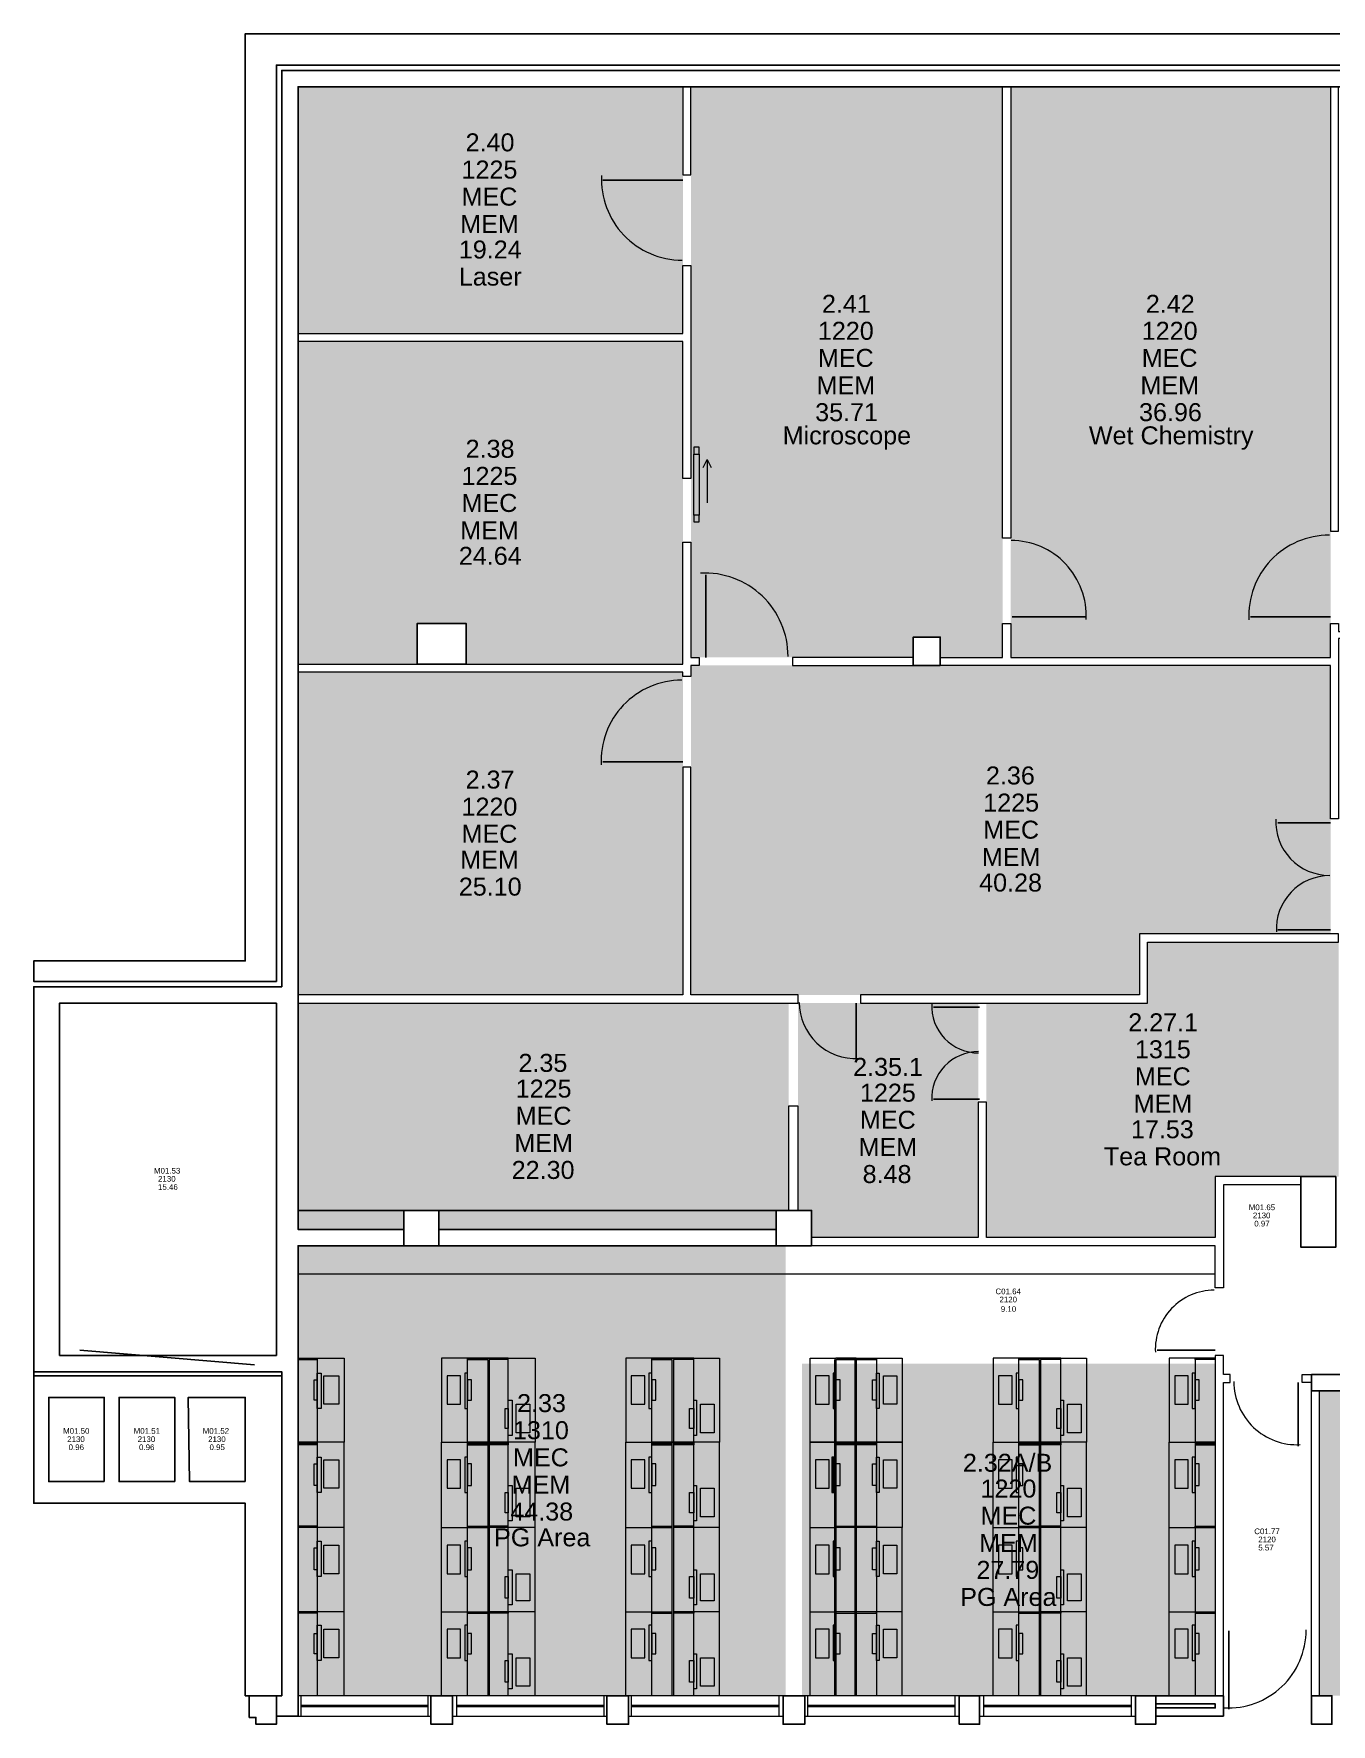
# Model space of a CAD drawing. Header units: millimetres. Extents: x -59 to 47, y 152 to 919.
# Drawn here: x -46.71 to -27.99, y 173.3 to 197.7 of the extents above; entities that cross this region are included whole.
import ezdxf

# ---------------------------------------------------------------- set-up
doc = ezdxf.new("R2010")
doc.units = ezdxf.units.MM
for name, color, linetype in [('PDF_014401$DR', 7, 'Continuous'), ('PDF_014401$FT-FIXFIT', 7, 'Continuous'), ('PDF_014401$WA', 7, 'Continuous'), ('PDF_014401$WA-COL', 7, 'Continuous'), ('PDF_014401$WA-EXT', 7, 'Continuous'), ('PDF_014401$WN', 7, 'Continuous'), ('PDF_Text', 7, 'Continuous')]:
    doc.layers.add(name, color=color, linetype=linetype)
doc.layers.add('PDF_014401$HL-TMP', color=7, linetype='Continuous', true_color=0xbfebf9)
doc.styles.add('PDF ArialMT', font='arial.ttf')

msp = doc.modelspace()

# ---------------------------------------------------------------- linework, layer by layer
at = {"layer": 'PDF_014401$DR', "lineweight": 0}
for points in [[(-37.345, 195.583), (-38.499, 195.583), (-37.345, 195.583)], [(-37.189, 190.752), (-37.189, 191.632)], [(-37.111, 191.632), (-37.111, 190.752)], [(-37.052, 191.436), (-36.993, 191.554), (-36.993, 190.928)], [(-36.993, 191.554), (-36.935, 191.436)], [(-37.013, 188.698), (-37.013, 189.891), (-37.013, 188.698)], [(-32.592, 189.285), (-31.517, 189.285), (-32.592, 189.285)], [(-27.996, 189.285), (-29.15, 189.285), (-27.996, 189.285)], [(-37.345, 187.192), (-38.499, 187.192), (-37.345, 187.192)], [(-27.996, 186.312), (-28.759, 186.312), (-27.996, 186.312)], [(-27.996, 184.766), (-28.759, 184.766), (-27.996, 184.766)], [(-34.842, 183.71), (-34.842, 182.908), (-34.842, 183.71)], [(-33.062, 183.652), (-33.727, 183.652), (-33.062, 183.652)], [(-33.062, 182.322), (-33.727, 182.322), (-33.062, 182.322)], [(-29.659, 178.703), (-30.5, 178.703), (-29.659, 178.703)], [(-28.465, 178.234), (-28.465, 177.314), (-28.465, 178.234)], [(-29.463, 174.654), (-29.463, 173.52), (-29.463, 174.654)]]:
    msp.add_lwpolyline(points, dxfattribs=at)
for points in [[(-37.189, 191.73), (-37.189, 191.632), (-37.111, 191.632), (-37.111, 191.73)], [(-37.189, 190.752), (-37.189, 190.654), (-37.111, 190.654), (-37.111, 190.752)]]:
    msp.add_lwpolyline(points, close=True, dxfattribs=at)
for centre, radius, start, end in [((-37.355, 195.593), 1.164, 177.045, 269.9996), ((-32.608, 189.298), 1.086, 357.0447, 90), ((-28.012, 189.298), 1.164, 90, 182.9553), ((-37.029, 188.712), 1.203, 0, 92.9553), ((-37.361, 187.205), 1.164, 90, 182.9553), ((-28.012, 186.325), 0.773, 177.0447, 270), ((-28.006, 184.776), 0.773, 89.9999, 182.9563), ((-34.852, 183.72), 0.812, 179.9997, 272.955), ((-33.078, 183.665), 0.675, 177.0447, 270), ((-33.078, 182.335), 0.675, 90, 182.9553), ((-29.674, 178.716), 0.851, 90, 182.9553), ((-28.481, 178.247), 0.91, 180, 272.9553), ((-29.473, 174.664), 1.125, 267.044, 359.9998)]:
    msp.add_arc(centre, radius, start, end, dxfattribs=at)
at = {"layer": 'PDF_014401$FT-FIXFIT', "lineweight": 0}
for points in [[(-29.659, 179.798), (-42.9, 179.798)], [(-42.9, 178.566), (-42.626, 178.566), (-42.626, 178.586), (-42.235, 178.586), (-42.235, 177.373), (-42.626, 177.373), (-42.626, 177.334), (-42.9, 177.334)], [(-42.9, 178.586), (-42.626, 178.586), (-42.626, 173.715)], [(-40.455, 178.566), (-40.455, 178.586), (-40.827, 178.586), (-40.827, 177.373), (-40.455, 177.373), (-40.455, 177.334), (-40.162, 177.334)], [(-40.455, 173.715), (-40.455, 178.566), (-40.162, 178.566), (-40.162, 173.715)], [(-39.868, 178.566), (-39.868, 178.586), (-39.477, 178.586), (-39.477, 177.373), (-39.868, 177.373), (-40.142, 177.373)], [(-39.868, 173.715), (-39.868, 178.566), (-40.142, 178.566), (-40.142, 173.715)], [(-37.795, 178.566), (-37.795, 178.586), (-38.167, 178.586), (-38.167, 177.373), (-37.795, 177.373), (-37.795, 177.334), (-37.502, 177.334)], [(-37.795, 173.715), (-37.795, 178.566), (-37.502, 178.566), (-37.502, 173.715)], [(-37.189, 178.566), (-37.189, 178.586), (-36.817, 178.586), (-36.817, 177.373), (-37.189, 177.373), (-37.482, 177.373)], [(-37.189, 173.715), (-37.189, 178.566), (-37.482, 178.566), (-37.482, 173.715)], [(-35.155, 178.566), (-35.155, 173.715)], [(-34.842, 178.586), (-35.135, 178.586), (-35.135, 173.715)], [(-35.116, 178.586), (-34.842, 178.586), (-34.548, 178.586), (-34.548, 173.715)], [(-34.861, 178.566), (-34.861, 173.715)], [(-34.842, 178.566), (-34.842, 173.715)], [(-32.495, 178.566), (-32.495, 178.586), (-32.866, 178.586), (-32.866, 177.373), (-32.495, 177.373), (-32.495, 177.334), (-32.201, 177.334)], [(-32.495, 173.715), (-32.495, 178.566), (-32.201, 178.566), (-32.201, 173.715)], [(-31.888, 178.566), (-31.888, 178.586), (-31.517, 178.586), (-31.517, 177.373), (-31.888, 177.373), (-32.182, 177.373)], [(-31.888, 173.715), (-31.888, 178.566), (-32.182, 178.566), (-32.182, 173.715)], [(-29.659, 178.566), (-29.952, 178.566), (-29.952, 178.586), (-30.324, 178.586), (-30.324, 177.373), (-29.952, 177.373), (-29.952, 177.334), (-29.659, 177.334)], [(-29.659, 178.586), (-29.952, 178.586), (-29.952, 173.715)], [(-42.9, 178.097), (-42.9, 173.715), (-42.9, 178.097), (-42.9, 178.331)], [(-42.235, 176.141), (-42.235, 177.373), (-42.626, 177.373), (-42.9, 177.373), (-42.626, 177.373), (-42.626, 177.353), (-42.9, 177.353)], [(-40.827, 176.141), (-40.827, 177.373), (-40.455, 177.373), (-40.162, 177.373)], [(-40.455, 177.373), (-40.455, 177.353), (-40.162, 177.353)], [(-39.477, 176.141), (-39.477, 177.373), (-39.868, 177.373), (-39.868, 177.334), (-40.142, 177.334)], [(-39.868, 177.373), (-39.868, 177.353), (-40.142, 177.353)], [(-38.167, 176.141), (-38.167, 177.373), (-37.795, 177.373), (-37.502, 177.373)], [(-37.795, 177.373), (-37.795, 177.353), (-37.502, 177.353)], [(-36.817, 176.141), (-36.817, 177.373), (-37.189, 177.373), (-37.189, 177.334), (-37.482, 177.334)], [(-37.189, 177.373), (-37.189, 177.353), (-37.482, 177.353)], [(-35.507, 176.141), (-35.507, 177.373), (-35.135, 177.373), (-34.842, 177.373), (-35.135, 177.373), (-35.135, 177.353), (-34.842, 177.353), (-34.548, 177.353), (-34.548, 177.373), (-34.842, 177.373), (-34.548, 177.373), (-34.177, 177.373), (-34.177, 176.141)], [(-32.866, 176.141), (-32.866, 177.373), (-32.495, 177.373), (-32.201, 177.373)], [(-32.495, 177.373), (-32.495, 177.353), (-32.201, 177.353)], [(-31.517, 176.141), (-31.517, 177.373), (-31.888, 177.373), (-31.888, 177.334), (-32.182, 177.334)], [(-31.888, 177.373), (-31.888, 177.353), (-32.182, 177.353)], [(-30.324, 176.141), (-30.324, 177.373), (-29.952, 177.373), (-29.659, 177.373), (-29.952, 177.373), (-29.952, 177.353), (-29.659, 177.353)], [(-42.626, 176.141), (-42.626, 176.16), (-42.9, 176.16)], [(-42.235, 174.928), (-42.235, 176.141), (-42.626, 176.141), (-42.9, 176.141)], [(-40.827, 174.928), (-40.827, 176.141), (-40.455, 176.141), (-40.162, 176.141)], [(-40.455, 176.141), (-40.455, 176.16), (-40.162, 176.16)], [(-39.868, 176.141), (-39.868, 176.16), (-40.142, 176.16)], [(-39.477, 174.928), (-39.477, 176.141), (-39.868, 176.141), (-40.142, 176.141)], [(-38.167, 174.928), (-38.167, 176.141), (-37.795, 176.141), (-37.502, 176.141)], [(-37.795, 176.141), (-37.795, 176.16), (-37.502, 176.16)], [(-37.189, 176.141), (-37.189, 176.16), (-37.482, 176.16)], [(-36.817, 174.928), (-36.817, 176.141), (-37.189, 176.141), (-37.482, 176.141)], [(-35.507, 174.928), (-35.507, 176.141), (-35.135, 176.141)], [(-34.177, 174.928), (-34.177, 176.141), (-34.548, 176.141), (-34.842, 176.141), (-35.135, 176.141), (-35.135, 176.16), (-34.842, 176.16), (-34.548, 176.16), (-34.548, 176.141)], [(-32.866, 174.928), (-32.866, 176.141), (-32.495, 176.141), (-32.201, 176.141)], [(-32.495, 176.141), (-32.495, 176.16), (-32.201, 176.16)], [(-31.888, 176.141), (-31.888, 176.16), (-32.182, 176.16)], [(-31.517, 174.928), (-31.517, 176.141), (-31.888, 176.141), (-32.182, 176.141)], [(-30.324, 174.928), (-30.324, 176.141), (-29.952, 176.141), (-29.659, 176.141)], [(-29.952, 176.141), (-29.952, 176.16), (-29.659, 176.16)], [(-42.235, 173.715), (-42.235, 174.928), (-42.626, 174.928), (-42.9, 174.928)], [(-42.626, 174.928), (-42.626, 174.909), (-42.9, 174.909)], [(-40.827, 173.715), (-40.827, 174.928), (-40.455, 174.928), (-40.162, 174.928)], [(-40.455, 174.928), (-40.455, 174.909), (-40.162, 174.909)], [(-39.477, 173.715), (-39.477, 174.928), (-39.868, 174.928), (-40.142, 174.928)], [(-39.868, 174.928), (-39.868, 174.909), (-40.142, 174.909)], [(-38.167, 173.715), (-38.167, 174.928), (-37.795, 174.928), (-37.502, 174.928)], [(-37.795, 174.928), (-37.795, 174.909), (-37.502, 174.909)], [(-36.817, 173.715), (-36.817, 174.928), (-37.189, 174.928), (-37.482, 174.928)], [(-37.189, 174.928), (-37.189, 174.909), (-37.482, 174.909)], [(-35.507, 173.715), (-35.507, 174.928), (-35.135, 174.928)], [(-34.177, 173.715), (-34.177, 174.928), (-34.548, 174.928), (-34.842, 174.928), (-35.135, 174.928), (-35.135, 174.909), (-34.842, 174.909), (-34.548, 174.909), (-34.548, 174.928)], [(-32.866, 173.715), (-32.866, 174.928), (-32.495, 174.928), (-32.201, 174.928)], [(-32.495, 174.928), (-32.495, 174.909), (-32.201, 174.909)], [(-31.517, 173.715), (-31.517, 174.928), (-31.888, 174.928), (-32.182, 174.928)], [(-31.888, 174.928), (-31.888, 174.909), (-32.182, 174.909)], [(-30.324, 173.715), (-30.324, 174.928), (-29.952, 174.928), (-29.659, 174.928)], [(-29.952, 174.928), (-29.952, 174.909), (-29.659, 174.909)]]:
    msp.add_lwpolyline(points, dxfattribs=at)
for points in [[(-40.142, 178.586), (-40.455, 178.586), (-40.162, 178.586), (-39.868, 178.586)], [(-37.482, 178.586), (-37.795, 178.586), (-37.502, 178.586), (-37.189, 178.586)], [(-34.842, 178.566), (-34.548, 178.566), (-34.548, 178.586), (-34.177, 178.586), (-34.177, 177.373), (-34.548, 177.373), (-34.548, 177.334), (-34.842, 177.334), (-35.135, 177.334), (-35.135, 177.373), (-35.507, 177.373), (-35.507, 178.586), (-35.135, 178.586), (-35.135, 178.566)], [(-32.182, 178.586), (-32.495, 178.586), (-32.201, 178.586), (-31.888, 178.586)], [(-42.626, 177.862), (-42.626, 178.371), (-42.568, 178.371), (-42.568, 177.862)], [(-42.626, 177.862), (-42.626, 178.371), (-42.568, 178.371), (-42.568, 177.862)], [(-42.313, 177.921), (-42.529, 177.921), (-42.529, 178.331), (-42.313, 178.331)], [(-40.749, 177.921), (-40.553, 177.921), (-40.553, 178.331), (-40.749, 178.331)], [(-40.455, 177.862), (-40.455, 178.371), (-40.494, 178.371), (-40.494, 177.862)], [(-40.455, 177.862), (-40.455, 178.371), (-40.494, 178.371), (-40.494, 177.862)], [(-38.089, 177.921), (-37.893, 177.921), (-37.893, 178.331), (-38.089, 178.331)], [(-37.795, 177.862), (-37.795, 178.371), (-37.834, 178.371), (-37.834, 177.862)], [(-37.795, 177.862), (-37.795, 178.371), (-37.834, 178.371), (-37.834, 177.862)], [(-35.429, 177.921), (-35.233, 177.921), (-35.233, 178.331), (-35.429, 178.331)], [(-35.135, 177.862), (-35.135, 178.371), (-35.174, 178.371), (-35.174, 177.862)], [(-35.135, 177.862), (-35.135, 178.371), (-35.174, 178.371), (-35.174, 177.862)], [(-34.548, 177.862), (-34.548, 178.371), (-34.509, 178.371), (-34.509, 177.862)], [(-34.548, 177.862), (-34.548, 178.371), (-34.509, 178.371), (-34.509, 177.862)], [(-34.255, 177.921), (-34.451, 177.921), (-34.451, 178.331), (-34.255, 178.331)], [(-32.788, 177.921), (-32.592, 177.921), (-32.592, 178.331), (-32.788, 178.331)], [(-32.495, 177.862), (-32.495, 178.371), (-32.534, 178.371), (-32.534, 177.862)], [(-32.495, 177.862), (-32.495, 178.371), (-32.534, 178.371), (-32.534, 177.862)], [(-30.245, 177.921), (-30.05, 177.921), (-30.05, 178.331), (-30.245, 178.331)], [(-29.952, 177.862), (-29.952, 178.371), (-29.991, 178.371), (-29.991, 177.862)], [(-29.952, 177.862), (-29.952, 178.371), (-29.991, 178.371), (-29.991, 177.862)], [(-42.665, 177.979), (-42.665, 178.273), (-42.626, 178.273), (-42.626, 177.979)], [(-40.397, 177.979), (-40.397, 178.273), (-40.455, 178.273), (-40.455, 177.979)], [(-37.737, 177.979), (-37.737, 178.273), (-37.795, 178.273), (-37.795, 177.979)], [(-35.076, 177.979), (-35.076, 178.273), (-35.135, 178.273), (-35.135, 177.979)], [(-34.607, 177.979), (-34.607, 178.273), (-34.548, 178.273), (-34.548, 177.979)], [(-32.436, 177.979), (-32.436, 178.273), (-32.495, 178.273), (-32.495, 177.979)], [(-29.893, 177.979), (-29.893, 178.273), (-29.952, 178.273), (-29.952, 177.979)], [(-39.908, 177.569), (-39.908, 177.862), (-39.868, 177.862), (-39.868, 177.569)], [(-39.868, 177.471), (-39.868, 177.979), (-39.81, 177.979), (-39.81, 177.471)], [(-39.868, 177.471), (-39.868, 177.979), (-39.81, 177.979), (-39.81, 177.471)], [(-39.556, 177.51), (-39.751, 177.51), (-39.751, 177.921), (-39.556, 177.921)], [(-37.248, 177.569), (-37.248, 177.862), (-37.189, 177.862), (-37.189, 177.569)], [(-37.189, 177.471), (-37.189, 177.979), (-37.15, 177.979), (-37.15, 177.471)], [(-37.189, 177.471), (-37.189, 177.979), (-37.15, 177.979), (-37.15, 177.471)], [(-36.895, 177.51), (-37.091, 177.51), (-37.091, 177.921), (-36.895, 177.921)], [(-31.947, 177.569), (-31.947, 177.862), (-31.888, 177.862), (-31.888, 177.569)], [(-31.888, 177.471), (-31.888, 177.979), (-31.849, 177.979), (-31.849, 177.471)], [(-31.888, 177.471), (-31.888, 177.979), (-31.849, 177.979), (-31.849, 177.471)], [(-31.595, 177.51), (-31.791, 177.51), (-31.791, 177.921), (-31.595, 177.921)], [(-40.142, 177.373), (-40.455, 177.373), (-40.162, 177.373), (-39.868, 177.373)], [(-37.482, 177.373), (-37.795, 177.373), (-37.502, 177.373), (-37.189, 177.373)], [(-32.182, 177.373), (-32.495, 177.373), (-32.201, 177.373), (-31.888, 177.373)], [(-42.626, 176.649), (-42.626, 177.158), (-42.568, 177.158), (-42.568, 176.649)], [(-42.626, 176.649), (-42.626, 177.158), (-42.568, 177.158), (-42.568, 176.649)], [(-42.313, 176.708), (-42.529, 176.708), (-42.529, 177.119), (-42.313, 177.119)], [(-40.749, 176.708), (-40.553, 176.708), (-40.553, 177.119), (-40.749, 177.119)], [(-40.455, 176.649), (-40.455, 177.158), (-40.494, 177.158), (-40.494, 176.649)], [(-40.455, 176.649), (-40.455, 177.158), (-40.494, 177.158), (-40.494, 176.649)], [(-38.089, 176.708), (-37.893, 176.708), (-37.893, 177.119), (-38.089, 177.119)], [(-37.795, 176.649), (-37.795, 177.158), (-37.834, 177.158), (-37.834, 176.649)], [(-37.795, 176.649), (-37.795, 177.158), (-37.834, 177.158), (-37.834, 176.649)], [(-35.429, 176.708), (-35.233, 176.708), (-35.233, 177.119), (-35.429, 177.119)], [(-35.155, 176.649), (-35.155, 177.158), (-35.194, 177.158), (-35.194, 176.649)], [(-35.155, 176.649), (-35.155, 177.158), (-35.194, 177.158), (-35.194, 176.649)], [(-35.135, 176.649), (-35.135, 177.158), (-35.174, 177.158), (-35.174, 176.649)], [(-35.135, 176.649), (-35.135, 177.158), (-35.174, 177.158), (-35.174, 176.649)], [(-34.548, 176.649), (-34.548, 177.158), (-34.509, 177.158), (-34.509, 176.649)], [(-34.548, 176.649), (-34.548, 177.158), (-34.509, 177.158), (-34.509, 176.649)], [(-34.255, 176.708), (-34.451, 176.708), (-34.451, 177.119), (-34.255, 177.119)], [(-32.788, 176.708), (-32.592, 176.708), (-32.592, 177.119), (-32.788, 177.119)], [(-32.495, 176.649), (-32.495, 177.158), (-32.534, 177.158), (-32.534, 176.649)], [(-32.495, 176.649), (-32.495, 177.158), (-32.534, 177.158), (-32.534, 176.649)], [(-30.245, 176.708), (-30.05, 176.708), (-30.05, 177.119), (-30.245, 177.119)], [(-29.952, 176.649), (-29.952, 177.158), (-29.991, 177.158), (-29.991, 176.649)], [(-29.952, 176.649), (-29.952, 177.158), (-29.991, 177.158), (-29.991, 176.649)], [(-42.665, 176.747), (-42.665, 177.06), (-42.626, 177.06), (-42.626, 176.747)], [(-40.397, 176.747), (-40.397, 177.06), (-40.455, 177.06), (-40.455, 176.747)], [(-37.737, 176.747), (-37.737, 177.06), (-37.795, 177.06), (-37.795, 176.747)], [(-35.076, 176.747), (-35.076, 177.06), (-35.135, 177.06), (-35.135, 176.747)], [(-34.607, 176.747), (-34.607, 177.06), (-34.548, 177.06), (-34.548, 176.747)], [(-32.436, 176.747), (-32.436, 177.06), (-32.495, 177.06), (-32.495, 176.747)], [(-29.893, 176.747), (-29.893, 177.06), (-29.952, 177.06), (-29.952, 176.747)], [(-39.908, 176.356), (-39.908, 176.649), (-39.868, 176.649), (-39.868, 176.356)], [(-39.868, 176.239), (-39.868, 176.747), (-39.81, 176.747), (-39.81, 176.239)], [(-39.868, 176.239), (-39.868, 176.747), (-39.81, 176.747), (-39.81, 176.239)], [(-39.556, 176.297), (-39.751, 176.297), (-39.751, 176.708), (-39.556, 176.708)], [(-37.248, 176.356), (-37.248, 176.649), (-37.189, 176.649), (-37.189, 176.356)], [(-37.189, 176.239), (-37.189, 176.747), (-37.15, 176.747), (-37.15, 176.239)], [(-37.189, 176.239), (-37.189, 176.747), (-37.15, 176.747), (-37.15, 176.239)], [(-36.895, 176.297), (-37.091, 176.297), (-37.091, 176.708), (-36.895, 176.708)], [(-31.947, 176.356), (-31.947, 176.649), (-31.888, 176.649), (-31.888, 176.356)], [(-31.888, 176.239), (-31.888, 176.747), (-31.849, 176.747), (-31.849, 176.239)], [(-31.888, 176.239), (-31.888, 176.747), (-31.849, 176.747), (-31.849, 176.239)], [(-31.595, 176.297), (-31.791, 176.297), (-31.791, 176.708), (-31.595, 176.708)], [(-42.626, 175.437), (-42.626, 175.945), (-42.568, 175.945), (-42.568, 175.437)], [(-42.626, 175.437), (-42.626, 175.945), (-42.568, 175.945), (-42.568, 175.437)], [(-42.313, 175.476), (-42.529, 175.476), (-42.529, 175.887), (-42.313, 175.887)], [(-40.749, 175.476), (-40.553, 175.476), (-40.553, 175.887), (-40.749, 175.887)], [(-40.455, 175.437), (-40.455, 175.945), (-40.494, 175.945), (-40.494, 175.437)], [(-40.455, 175.437), (-40.455, 175.945), (-40.494, 175.945), (-40.494, 175.437)], [(-38.089, 175.476), (-37.893, 175.476), (-37.893, 175.887), (-38.089, 175.887)], [(-37.795, 175.437), (-37.795, 175.945), (-37.834, 175.945), (-37.834, 175.437)], [(-37.795, 175.437), (-37.795, 175.945), (-37.834, 175.945), (-37.834, 175.437)], [(-35.429, 175.476), (-35.233, 175.476), (-35.233, 175.887), (-35.429, 175.887)], [(-35.135, 175.437), (-35.135, 175.945), (-35.174, 175.945), (-35.174, 175.437)], [(-35.135, 175.437), (-35.135, 175.945), (-35.174, 175.945), (-35.174, 175.437)], [(-34.548, 175.437), (-34.548, 175.945), (-34.509, 175.945), (-34.509, 175.437)], [(-34.548, 175.437), (-34.548, 175.945), (-34.509, 175.945), (-34.509, 175.437)], [(-34.255, 175.476), (-34.451, 175.476), (-34.451, 175.887), (-34.255, 175.887)], [(-32.788, 175.476), (-32.592, 175.476), (-32.592, 175.887), (-32.788, 175.887)], [(-32.495, 175.437), (-32.495, 175.945), (-32.534, 175.945), (-32.534, 175.437)], [(-32.495, 175.437), (-32.495, 175.945), (-32.534, 175.945), (-32.534, 175.437)], [(-30.245, 175.476), (-30.05, 175.476), (-30.05, 175.887), (-30.245, 175.887)], [(-29.952, 175.437), (-29.952, 175.945), (-29.991, 175.945), (-29.991, 175.437)], [(-29.952, 175.437), (-29.952, 175.945), (-29.991, 175.945), (-29.991, 175.437)], [(-42.665, 175.534), (-42.665, 175.847), (-42.626, 175.847), (-42.626, 175.534)], [(-40.397, 175.534), (-40.397, 175.847), (-40.455, 175.847), (-40.455, 175.534)], [(-37.737, 175.534), (-37.737, 175.847), (-37.795, 175.847), (-37.795, 175.534)], [(-35.076, 175.534), (-35.076, 175.847), (-35.135, 175.847), (-35.135, 175.534)], [(-34.607, 175.534), (-34.607, 175.847), (-34.548, 175.847), (-34.548, 175.534)], [(-32.436, 175.534), (-32.436, 175.847), (-32.495, 175.847), (-32.495, 175.534)], [(-29.893, 175.534), (-29.893, 175.847), (-29.952, 175.847), (-29.952, 175.534)], [(-39.908, 175.124), (-39.908, 175.437), (-39.868, 175.437), (-39.868, 175.124)], [(-39.868, 175.026), (-39.868, 175.534), (-39.81, 175.534), (-39.81, 175.026)], [(-39.868, 175.026), (-39.868, 175.534), (-39.81, 175.534), (-39.81, 175.026)], [(-39.556, 175.085), (-39.751, 175.085), (-39.751, 175.476), (-39.556, 175.476)], [(-37.248, 175.124), (-37.248, 175.437), (-37.189, 175.437), (-37.189, 175.124)], [(-37.189, 175.026), (-37.189, 175.534), (-37.15, 175.534), (-37.15, 175.026)], [(-37.189, 175.026), (-37.189, 175.534), (-37.15, 175.534), (-37.15, 175.026)], [(-36.895, 175.085), (-37.091, 175.085), (-37.091, 175.476), (-36.895, 175.476)], [(-31.947, 175.124), (-31.947, 175.437), (-31.888, 175.437), (-31.888, 175.124)], [(-31.888, 175.026), (-31.888, 175.534), (-31.849, 175.534), (-31.849, 175.026)], [(-31.888, 175.026), (-31.888, 175.534), (-31.849, 175.534), (-31.849, 175.026)], [(-31.595, 175.085), (-31.791, 175.085), (-31.791, 175.476), (-31.595, 175.476)], [(-42.626, 174.224), (-42.626, 174.733), (-42.568, 174.733), (-42.568, 174.224)], [(-42.626, 174.224), (-42.626, 174.733), (-42.568, 174.733), (-42.568, 174.224)], [(-42.313, 174.263), (-42.529, 174.263), (-42.529, 174.674), (-42.313, 174.674)], [(-40.749, 174.263), (-40.553, 174.263), (-40.553, 174.674), (-40.749, 174.674)], [(-40.455, 174.224), (-40.455, 174.733), (-40.494, 174.733), (-40.494, 174.224)], [(-40.455, 174.224), (-40.455, 174.733), (-40.494, 174.733), (-40.494, 174.224)], [(-38.089, 174.263), (-37.893, 174.263), (-37.893, 174.674), (-38.089, 174.674)], [(-37.795, 174.224), (-37.795, 174.733), (-37.834, 174.733), (-37.834, 174.224)], [(-37.795, 174.224), (-37.795, 174.733), (-37.834, 174.733), (-37.834, 174.224)], [(-35.429, 174.263), (-35.233, 174.263), (-35.233, 174.674), (-35.429, 174.674)], [(-35.135, 174.224), (-35.135, 174.733), (-35.174, 174.733), (-35.174, 174.224)], [(-35.135, 174.224), (-35.135, 174.733), (-35.174, 174.733), (-35.174, 174.224)], [(-34.548, 174.224), (-34.548, 174.733), (-34.509, 174.733), (-34.509, 174.224)], [(-34.548, 174.224), (-34.548, 174.733), (-34.509, 174.733), (-34.509, 174.224)], [(-34.255, 174.263), (-34.451, 174.263), (-34.451, 174.674), (-34.255, 174.674)], [(-32.788, 174.263), (-32.592, 174.263), (-32.592, 174.674), (-32.788, 174.674)], [(-32.495, 174.224), (-32.495, 174.733), (-32.534, 174.733), (-32.534, 174.224)], [(-32.495, 174.224), (-32.495, 174.733), (-32.534, 174.733), (-32.534, 174.224)], [(-30.245, 174.263), (-30.05, 174.263), (-30.05, 174.674), (-30.245, 174.674)], [(-29.952, 174.224), (-29.952, 174.733), (-29.991, 174.733), (-29.991, 174.224)], [(-29.952, 174.224), (-29.952, 174.733), (-29.991, 174.733), (-29.991, 174.224)], [(-42.665, 174.322), (-42.665, 174.615), (-42.626, 174.615), (-42.626, 174.322)], [(-40.397, 174.322), (-40.397, 174.615), (-40.455, 174.615), (-40.455, 174.322)], [(-37.737, 174.322), (-37.737, 174.615), (-37.795, 174.615), (-37.795, 174.322)], [(-35.076, 174.322), (-35.076, 174.615), (-35.135, 174.615), (-35.135, 174.322)], [(-34.607, 174.322), (-34.607, 174.615), (-34.548, 174.615), (-34.548, 174.322)], [(-32.436, 174.322), (-32.436, 174.615), (-32.495, 174.615), (-32.495, 174.322)], [(-29.893, 174.322), (-29.893, 174.615), (-29.952, 174.615), (-29.952, 174.322)], [(-39.908, 173.911), (-39.908, 174.224), (-39.868, 174.224), (-39.868, 173.911)], [(-39.868, 173.813), (-39.868, 174.322), (-39.81, 174.322), (-39.81, 173.813)], [(-39.868, 173.813), (-39.868, 174.322), (-39.81, 174.322), (-39.81, 173.813)], [(-39.556, 173.852), (-39.751, 173.852), (-39.751, 174.263), (-39.556, 174.263)], [(-37.248, 173.911), (-37.248, 174.224), (-37.189, 174.224), (-37.189, 173.911)], [(-37.189, 173.813), (-37.189, 174.322), (-37.15, 174.322), (-37.15, 173.813)], [(-37.189, 173.813), (-37.189, 174.322), (-37.15, 174.322), (-37.15, 173.813)], [(-36.895, 173.852), (-37.091, 173.852), (-37.091, 174.263), (-36.895, 174.263)], [(-31.947, 173.911), (-31.947, 174.224), (-31.888, 174.224), (-31.888, 173.911)], [(-31.888, 173.813), (-31.888, 174.322), (-31.849, 174.322), (-31.849, 173.813)], [(-31.888, 173.813), (-31.888, 174.322), (-31.849, 174.322), (-31.849, 173.813)], [(-31.595, 173.852), (-31.791, 173.852), (-31.791, 174.263), (-31.595, 174.263)]]:
    msp.add_lwpolyline(points, close=True, dxfattribs=at)
at = {"layer": 'PDF_014401$HL-TMP', "lineweight": 0}
msp.add_lwpolyline([(-35.996, 180.718), (-42.9, 180.718), (-35.996, 180.718)], dxfattribs=at)
at = {"layer": 'PDF_014401$HL-TMP', "lineweight": -3, "transparency": 33554559}
for points in [[(-37.345, 196.932), (-42.9, 196.932), (-37.345, 193.373)], [(-42.9, 196.932), (-37.345, 193.373), (-42.9, 193.373)], [(-37.228, 196.932), (-32.729, 196.932), (-32.729, 196.932)], [(-32.729, 196.932), (-37.228, 196.932), (-32.729, 188.991)], [(-37.228, 196.932), (-32.729, 188.991), (-37.228, 188.991)], [(-27.996, 196.932), (-32.612, 196.932), (-27.996, 188.698)], [(-32.612, 196.932), (-27.996, 188.698), (-32.612, 188.698)], [(-37.345, 193.255), (-42.9, 193.255), (-37.345, 189.187)], [(-42.9, 193.255), (-37.345, 189.187), (-42.9, 189.187)], [(-41.179, 189.187), (-42.9, 189.187), (-41.179, 188.6)], [(-42.9, 189.187), (-41.179, 188.6), (-42.9, 188.6)], [(-37.345, 189.187), (-40.475, 189.187), (-37.345, 188.6)], [(-40.475, 189.187), (-37.345, 188.6), (-40.475, 188.6)], [(-34.02, 188.991), (-37.228, 188.991), (-34.02, 188.698)], [(-37.228, 188.991), (-34.02, 188.698), (-37.228, 188.698)], [(-32.729, 188.991), (-33.629, 188.991), (-32.729, 188.698)], [(-33.629, 188.991), (-32.729, 188.698), (-33.629, 188.698)], [(-27.996, 188.581), (-37.228, 188.581), (-27.996, 184.708)], [(-37.228, 188.581), (-27.996, 184.708), (-37.228, 184.708)], [(-37.345, 188.483), (-42.9, 188.483), (-37.345, 183.828)], [(-42.9, 188.483), (-37.345, 183.828), (-42.9, 183.828)], [(-30.754, 184.708), (-37.228, 184.708), (-30.754, 184.258)], [(-37.228, 184.708), (-30.754, 184.258), (-37.228, 184.258)], [(-27.879, 184.59), (-30.637, 184.59), (-27.879, 183.71)], [(-30.637, 184.59), (-27.879, 183.71), (-30.637, 183.71)], [(-30.754, 183.828), (-37.228, 183.828), (-37.228, 184.258)], [(-37.228, 184.258), (-30.754, 184.258), (-30.754, 183.828)], [(-35.82, 183.71), (-42.9, 183.71), (-35.82, 180.718)], [(-42.9, 183.71), (-35.82, 180.718), (-42.9, 180.718)], [(-30.754, 183.828), (-30.754, 183.828), (-37.228, 183.828)], [(-33.081, 183.71), (-35.683, 183.71), (-33.081, 180.718)], [(-35.683, 183.71), (-33.081, 180.718), (-35.683, 180.718)], [(-27.879, 183.71), (-32.964, 183.71), (-27.879, 181.207)], [(-32.964, 183.71), (-27.879, 181.207), (-32.964, 181.207)], [(-29.659, 181.207), (-32.964, 181.207), (-29.659, 180.327)], [(-32.964, 181.207), (-29.659, 180.327), (-32.964, 180.327)], [(-42.9, 180.718), (-35.996, 180.718), (-35.996, 180.718)], [(-35.996, 180.718), (-35.996, 180.718), (-42.9, 180.718)], [(-35.996, 180.718), (-42.9, 180.718), (-35.82, 180.718)], [(-41.375, 180.718), (-41.375, 180.718), (-42.9, 180.718)], [(-41.375, 180.718), (-42.9, 180.718), (-40.866, 180.718)], [(-41.375, 180.718), (-42.9, 180.718), (-41.375, 180.444)], [(-42.9, 180.718), (-41.375, 180.444), (-42.9, 180.444)], [(-35.996, 180.718), (-40.866, 180.718), (-35.996, 180.444)], [(-40.866, 180.718), (-35.996, 180.444), (-40.866, 180.444)], [(-35.683, 180.718), (-35.487, 180.718), (-35.487, 180.718)], [(-35.487, 180.718), (-33.081, 180.718), (-33.081, 180.718)], [(-33.081, 180.718), (-33.081, 180.718), (-35.487, 180.718)], [(-33.081, 180.718), (-35.487, 180.718), (-33.081, 180.327)], [(-35.487, 180.718), (-33.081, 180.327), (-35.487, 180.327)], [(-35.859, 180.209), (-42.9, 180.209), (-35.859, 176.806)], [(-42.9, 180.209), (-35.859, 176.806), (-42.9, 176.806)], [(-29.659, 178.507), (-35.624, 178.507), (-29.659, 173.715)], [(-35.624, 178.507), (-29.659, 173.715), (-35.624, 173.715)], [(-24.378, 178.116), (-28.153, 178.116), (-24.378, 173.715)], [(-28.153, 178.116), (-24.378, 173.715), (-28.153, 173.715)], [(-35.859, 176.806), (-42.9, 176.806), (-35.859, 173.715)], [(-42.9, 176.806), (-35.859, 173.715), (-42.9, 173.715)]]:
    msp.add_solid(points, dxfattribs=at)
at = {"layer": 'PDF_014401$WA', "lineweight": 20}
for points in [[(-37.345, 196.932), (-37.345, 195.661), (-37.228, 195.661), (-37.228, 196.932)], [(-32.612, 196.932), (-32.612, 190.419), (-32.729, 190.419), (-32.729, 196.932)], [(-27.996, 196.932), (-27.996, 190.517), (-27.879, 190.517), (-27.879, 196.932)], [(-42.9, 193.373), (-37.345, 193.373), (-37.345, 194.35), (-37.228, 194.35), (-37.228, 191.28), (-37.345, 191.28), (-37.345, 193.255), (-42.9, 193.255)], [(-40.475, 188.6), (-37.345, 188.6), (-37.345, 190.36), (-37.228, 190.36), (-37.228, 188.698), (-37.111, 188.698), (-37.111, 188.581), (-37.228, 188.581), (-37.228, 188.424), (-37.345, 188.424), (-37.345, 188.483), (-42.9, 188.483)], [(-33.629, 188.698), (-32.729, 188.698), (-32.729, 189.187), (-32.612, 189.187), (-32.612, 188.698), (-27.996, 188.698), (-27.996, 189.187), (-27.879, 189.187), (-27.879, 189.069), (-26.764, 189.069), (-26.764, 188.972), (-27.879, 188.972), (-27.879, 186.37), (-27.996, 186.37), (-27.996, 188.581), (-33.629, 188.581)], [(-42.9, 188.6), (-41.179, 188.6)], [(-34.02, 188.698), (-35.761, 188.698), (-35.761, 188.581), (-34.02, 188.581)], [(-42.9, 183.71), (-35.683, 183.71), (-35.683, 183.828), (-37.228, 183.828), (-37.228, 187.114), (-37.345, 187.114), (-37.345, 183.828), (-42.9, 183.828)], [(-35.683, 180.718), (-35.683, 182.224), (-35.82, 182.224), (-35.82, 180.718)], [(-28.426, 181.207), (-29.659, 181.207), (-29.659, 180.327), (-32.964, 180.327), (-32.964, 182.282), (-33.081, 182.282), (-33.081, 180.327), (-35.487, 180.327)], [(-28.426, 181.089), (-29.541, 181.089), (-29.541, 179.603), (-29.659, 179.603), (-29.659, 180.209), (-35.487, 180.209)], [(-29.541, 173.715), (-29.541, 178.234), (-29.443, 178.234), (-29.443, 178.351), (-29.541, 178.351), (-29.541, 178.625), (-29.659, 178.625), (-29.659, 173.715)], [(-28.27, 178.234), (-28.407, 178.234), (-28.407, 178.351), (-28.27, 178.351)], [(-28.27, 173.715), (-28.27, 178.116)], [(-28.153, 173.715), (-28.153, 178.116)]]:
    msp.add_lwpolyline(points, dxfattribs=at)
msp.add_lwpolyline([(-30.754, 184.708), (-30.754, 183.828), (-34.783, 183.828), (-34.783, 183.71), (-30.637, 183.71), (-30.637, 184.59), (-27.879, 184.59), (-27.879, 184.708)], close=True, dxfattribs=at)
at = {"layer": 'PDF_014401$WA-COL', "lineweight": 25}
for points in [[(17.088, 197.695), (-43.663, 197.695), (-43.663, 184.317), (-46.714, 184.317), (-46.714, 184.023), (-43.213, 184.023), (-43.213, 197.245), (16.619, 197.245), (16.619, 180.268), (17.088, 180.268)], [(-40.475, 188.6), (-41.179, 188.6), (-41.179, 189.187), (-40.475, 189.187)], [(-34.02, 188.581), (-33.629, 188.581), (-33.629, 188.991), (-34.02, 188.991)], [(-27.918, 181.207), (-28.426, 181.207), (-28.426, 180.19), (-27.918, 180.19)], [(-41.375, 180.209), (-40.866, 180.209), (-40.866, 180.718), (-41.375, 180.718)], [(-35.996, 180.209), (-35.487, 180.209), (-35.487, 180.718), (-35.996, 180.718)], [(-40.983, 173.715), (-40.67, 173.715), (-40.67, 173.305), (-40.983, 173.305)], [(-38.441, 173.715), (-38.128, 173.715), (-38.128, 173.305), (-38.441, 173.305)], [(-35.898, 173.715), (-35.585, 173.715), (-35.585, 173.305), (-35.898, 173.305)], [(-33.355, 173.715), (-33.062, 173.715), (-33.062, 173.305), (-33.355, 173.305)], [(-30.813, 173.715), (-30.519, 173.715), (-30.519, 173.305), (-30.813, 173.305)], [(-28.27, 173.715), (-27.976, 173.715), (-27.976, 173.305), (-28.27, 173.305)]]:
    msp.add_lwpolyline(points, close=True, dxfattribs=at)
msp.add_lwpolyline([(-43.213, 173.715), (-43.213, 173.305), (-43.507, 173.305), (-43.507, 173.403), (-43.604, 173.403), (-43.604, 173.715)], dxfattribs=at)
at = {"layer": 'PDF_014401$WA-EXT', "lineweight": 25}
for points in [[(34.496, 177.94), (34.496, 180.209), (16.56, 180.209), (16.56, 197.167), (-43.135, 197.167), (-43.135, 183.945), (-46.714, 183.945), (-46.714, 176.493), (-43.663, 176.493), (-43.663, 173.715), (-43.135, 173.715), (-43.135, 178.39), (-46.714, 178.39)], [(-41.375, 180.444), (-42.9, 180.444), (-42.9, 196.932), (16.325, 196.932), (16.325, 179.974), (34.261, 179.974), (34.261, 177.94)], [(-40.866, 180.444), (-35.996, 180.444)], [(-41.375, 180.209), (-42.9, 180.209), (-42.9, 173.422), (-43.213, 173.422)], [(-35.996, 180.209), (-40.866, 180.209)], [(-43.526, 178.488), (-46.049, 178.703)], [(-46.714, 178.331), (-43.135, 178.331)], [(-30.519, 173.715), (-29.541, 173.715), (-29.541, 173.422), (-30.519, 173.422)], [(-30.519, 173.598), (-29.659, 173.598), (-29.659, 173.539), (-30.519, 173.539)]]:
    msp.add_lwpolyline(points, dxfattribs=at)
for points in [[(-43.213, 183.71), (-46.343, 183.71), (-46.343, 178.625), (-43.213, 178.625)], [(-25.923, 178.116), (-25.923, 178.351), (-28.27, 178.351), (-28.27, 178.116)], [(-45.697, 176.806), (-45.697, 178.019), (-46.499, 178.019), (-46.499, 176.806)], [(-44.68, 176.806), (-44.68, 178.019), (-45.482, 178.019), (-45.482, 176.806)], [(-43.663, 176.806), (-43.663, 178.019), (-44.484, 178.019), (-44.465, 176.806)]]:
    msp.add_lwpolyline(points, close=True, dxfattribs=at)
at = {"layer": 'PDF_014401$WN', "lineweight": 0}
for points in [[(-42.9, 173.715), (-42.9, 173.422)], [(-42.861, 173.715), (-42.861, 173.422)], [(-41.022, 173.422), (-41.022, 173.715)], [(-40.983, 173.422), (-40.983, 173.715)], [(-40.67, 173.715), (-40.67, 173.422)], [(-40.612, 173.715), (-40.612, 173.422)], [(-38.48, 173.422), (-38.48, 173.715)], [(-38.441, 173.422), (-38.441, 173.715)], [(-38.128, 173.715), (-38.128, 173.422)], [(-38.089, 173.715), (-38.089, 173.422)], [(-35.957, 173.422), (-35.957, 173.715)], [(-35.898, 173.422), (-35.898, 173.715)], [(-35.585, 173.715), (-35.585, 173.422)], [(-35.546, 173.715), (-35.546, 173.422)], [(-33.414, 173.422), (-33.414, 173.715)], [(-33.355, 173.422), (-33.355, 173.715)], [(-33.062, 173.715), (-33.062, 173.422)], [(-33.003, 173.715), (-33.003, 173.422)], [(-30.871, 173.422), (-30.871, 173.715)], [(-30.813, 173.422), (-30.813, 173.715)], [(-42.861, 173.579), (-41.022, 173.579)], [(-42.861, 173.559), (-41.022, 173.559)], [(-40.612, 173.579), (-38.48, 173.579)], [(-40.612, 173.559), (-38.48, 173.559)], [(-38.089, 173.579), (-35.957, 173.579)], [(-38.089, 173.559), (-35.957, 173.559)], [(-35.546, 173.579), (-33.414, 173.579)], [(-35.546, 173.559), (-33.414, 173.559)], [(-33.003, 173.579), (-30.871, 173.579)], [(-33.003, 173.559), (-30.871, 173.559)]]:
    msp.add_lwpolyline(points, dxfattribs=at)
at = {"layer": 'PDF_014401$WN', "lineweight": 9}
for points in [[(-40.983, 173.715), (-42.9, 173.715)], [(-38.441, 173.715), (-40.67, 173.715)], [(-35.898, 173.715), (-38.128, 173.715)], [(-33.355, 173.715), (-35.585, 173.715)], [(-30.813, 173.715), (-33.062, 173.715)], [(-42.9, 173.422), (-40.983, 173.422)], [(-40.67, 173.422), (-38.441, 173.422)], [(-38.128, 173.422), (-35.898, 173.422)], [(-35.585, 173.422), (-33.355, 173.422)], [(-33.062, 173.422), (-30.813, 173.422)]]:
    msp.add_lwpolyline(points, dxfattribs=at)

# ---------------------------------------------------------------- texts
at = {"layer": 'PDF_Text', "lineweight": -3, "attachment_point": 4, "style": 'PDF ArialMT'}
for s, insert, char_height in [('2.40', (-40.481, 196.127), 0.2595), ('1225', (-40.54, 195.735), 0.2595), ('MEC', (-40.54, 195.344), 0.2595), ('MEM', (-40.559, 194.953), 0.2595), ('19.24', (-40.579, 194.581), 0.2595), ('Laser', (-40.579, 194.19), 0.2595), ('2.41', (-35.337, 193.799), 0.2595), ('2.42', (-30.662, 193.799), 0.2595), ('1220', (-35.396, 193.408), 0.2595), ('1220', (-30.721, 193.408), 0.2595), ('MEC', (-35.396, 193.017), 0.2595), ('MEC', (-30.721, 193.017), 0.2595), ('MEM', (-35.415, 192.625), 0.2595), ('MEM', (-30.74, 192.625), 0.2595), ('35.71', (-35.435, 192.234), 0.2595), ('36.96', (-30.76, 192.234), 0.2595), ('Microscope', (-35.904, 191.862), 0.2595), ('Wet Chemistry', (-31.484, 191.862), 0.2595), ('2.38', (-40.481, 191.706), 0.2595), ('1225', (-40.54, 191.315), 0.2595), ('MEC', (-40.54, 190.924), 0.2595), ('MEM', (-40.559, 190.532), 0.2595), ('24.64', (-40.579, 190.161), 0.2595), ('2.36', (-32.97, 186.992), 0.2595), ('2.37', (-40.481, 186.933), 0.2595), ('1220', (-40.54, 186.542), 0.2595), ('1225', (-33.009, 186.601), 0.2595), ('MEC', (-33.009, 186.21), 0.2595), ('MEC', (-40.54, 186.151), 0.2595), ('MEM', (-40.559, 185.779), 0.2595), ('MEM', (-33.029, 185.818), 0.2595), ('25.10', (-40.579, 185.388), 0.2595), ('40.28', (-33.068, 185.447), 0.2595), ('2.27.1', (-30.916, 183.432), 0.2595), ('1315', (-30.819, 183.041), 0.2595), ('2.35', (-39.718, 182.845), 0.2595), ('2.35.1', (-34.887, 182.787), 0.2595), ('MEC', (-30.819, 182.65), 0.2595), ('1225', (-39.758, 182.474), 0.2595), ('1225', (-34.789, 182.415), 0.2595), ('MEC', (-39.758, 182.082), 0.2595), ('MEM', (-30.838, 182.259), 0.2595), ('MEC', (-34.789, 182.024), 0.2595), ('17.53', (-30.877, 181.887), 0.2595), ('MEM', (-39.777, 181.691), 0.2595), ('MEM', (-34.809, 181.633), 0.2595), ('Tea Room', (-31.268, 181.496), 0.2595), ('M01.53', (-44.98, 181.29), 0.0817), ('22.30', (-39.816, 181.3), 0.2595), ('8.48', (-34.75, 181.241), 0.2595), ('2130', (-44.921, 181.173), 0.0817), ('15.46', (-44.921, 181.055), 0.0817), ('M01.65', (-29.176, 180.762), 0.0817), ('2130', (-29.117, 180.645), 0.0817), ('0.97', (-29.097, 180.527), 0.0817), ('C01.64', (-32.833, 179.549), 0.0817), ('2120', (-32.775, 179.432), 0.0817), ('9.10', (-32.755, 179.295), 0.0817), ('2.33', (-39.738, 177.936), 0.2595), ('M01.50', (-46.291, 177.535), 0.0817), ('M01.51', (-45.273, 177.535), 0.0817), ('M01.52', (-44.276, 177.535), 0.0817), ('1310', (-39.797, 177.545), 0.2595), ('2130', (-46.232, 177.417), 0.0817), ('0.96', (-46.212, 177.3), 0.0817), ('2130', (-45.215, 177.417), 0.0817), ('0.96', (-45.195, 177.3), 0.0817), ('2130', (-44.198, 177.417), 0.0817), ('0.95', (-44.178, 177.3), 0.0817), ('MEC', (-39.797, 177.153), 0.2595), ('2.32A/B', (-33.303, 177.075), 0.2595), ('MEM', (-39.816, 176.762), 0.2595), ('1220', (-33.048, 176.703), 0.2595), ('44.38', (-39.836, 176.371), 0.2595), ('MEC', (-33.048, 176.312), 0.2595), ('PG Area', (-40.07, 175.999), 0.2595), ('C01.77', (-29.097, 176.087), 0.0817), ('MEM', (-33.068, 175.921), 0.2595), ('5.57', (-29.039, 175.852), 0.0817), ('2120', (-29.039, 175.97), 0.0817), ('27.79', (-33.107, 175.53), 0.2595), ('PG Area', (-33.342, 175.139), 0.2595)]:
    msp.add_mtext(s, dxfattribs=dict(at, insert=insert, char_height=char_height))

doc.saveas('drawing.dxf')
